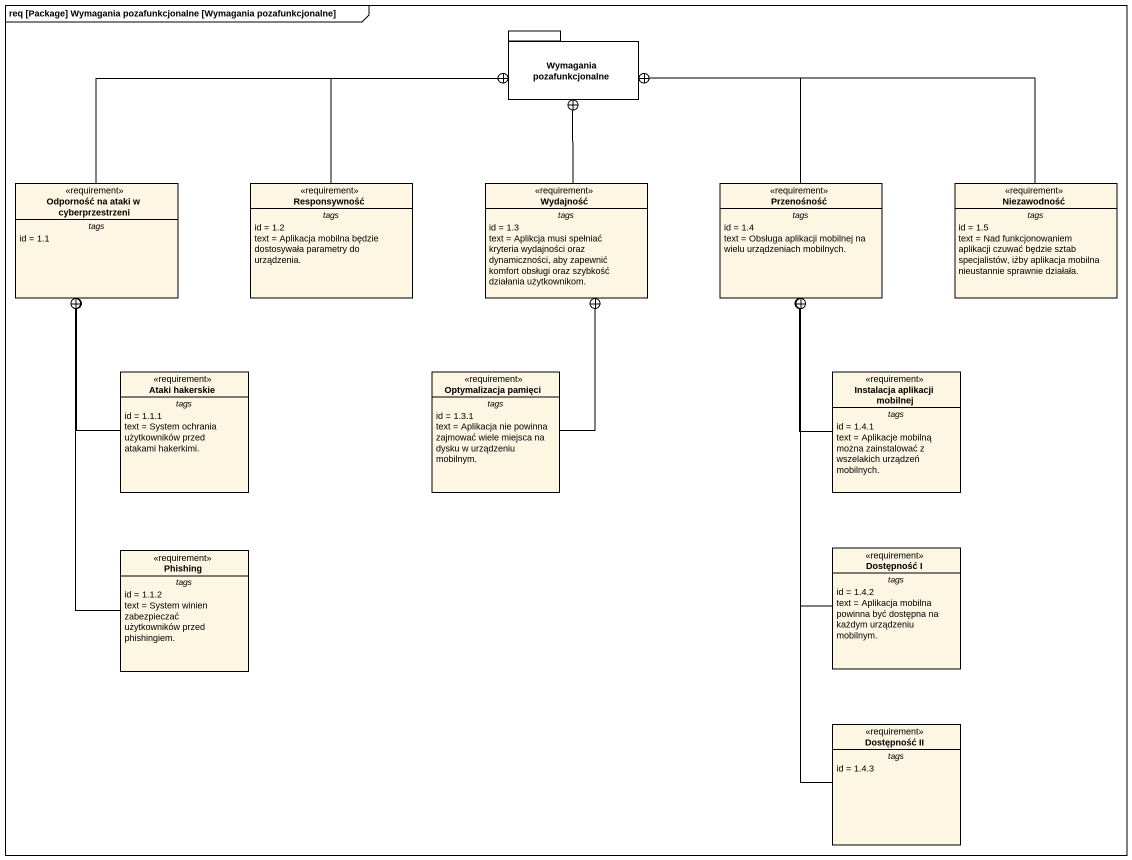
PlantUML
@startuml
mainframe req [Package] Wymagania pozafunkcjonalne [Wymagania pozafunkcjonalne]
hide circle
hide empty members
package "Wymagania pozafunkcjonalne" as Wymagania_pozafunkcjonalne {
}
class "Odporność na ataki w cyberprzestrzeni" as Odporność_na_ataki_w <<requirement>> {
  -- tags --
  id = 1.1
}
class Responsywność <<requirement>> {
  -- tags --
  id = 1.2
  text = Aplikacja mobilna będzie dostosywała parametry do urządzenia.
}
class Wydajność <<requirement>> {
  -- tags --
  id = 1.3
  text = Aplikcja musi spełniać kryteria wydajności oraz dynamiczności, aby zapewnić komfort obsługi oraz szybkość działania użytkownikom.
}
class Przenośność <<requirement>> {
  -- tags --
  id = 1.4
  text = Obsługa aplikacji mobilnej na wielu urządzeniach mobilnych.
}
class Niezawodność <<requirement>> {
  -- tags --
  id = 1.5
  text = Nad funkcjonowaniem aplikacji czuwać będzie sztab specjalistów, iżby aplikacja mobilna nieustannie sprawnie działała.
}
class "Ataki hakerskie" as Ataki_hakerskie <<requirement>> {
  -- tags --
  id = 1.1.1
  text = System ochrania użytkowników przed atakami hakerkimi.
}
class "Optymalizacja pamięci" as Optymalizacja_pamięci <<requirement>> {
  -- tags --
  id = 1.3.1
  text = Aplikacja nie powinna zajmować wiele miejsca na dysku w urządzeniu mobilnym.
}
class "Instalacja aplikacji mobilnej" as Instalacja_aplikacji <<requirement>> {
  -- tags --
  id = 1.4.1
  text = Aplikacje mobilną można zainstalować z wszelakich urządzeń mobilnych.
}
class Phishing <<requirement>> {
  -- tags --
  id = 1.1.2
  text = System winien zabezpieczać użytkowników przed phishingiem.
}
class "Dostępność I" as Dostępność_I <<requirement>> {
  -- tags --
  id = 1.4.2
  text = Aplikacja mobilna powinna być dostępna na każdym urządzeniu mobilnym.
}
class "Dostępność II" as Dostępność_II <<requirement>> {
  -- tags --
  id = 1.4.3
}
Odporność_na_ataki_w -right-+ Wymagania_pozafunkcjonalne
Responsywność -up-+ Wymagania_pozafunkcjonalne
Wydajność -up-+ Wymagania_pozafunkcjonalne
Przenośność -up-+ Wymagania_pozafunkcjonalne
Niezawodność -left-+ Wymagania_pozafunkcjonalne
Ataki_hakerskie -up-+ Odporność_na_ataki_w
Optymalizacja_pamięci -up-+ Wydajność
Instalacja_aplikacji -up-+ Przenośność
Phishing -up-+ Odporność_na_ataki_w
Dostępność_I -up-+ Przenośność
Dostępność_II -up-+ Przenośność
@enduml
